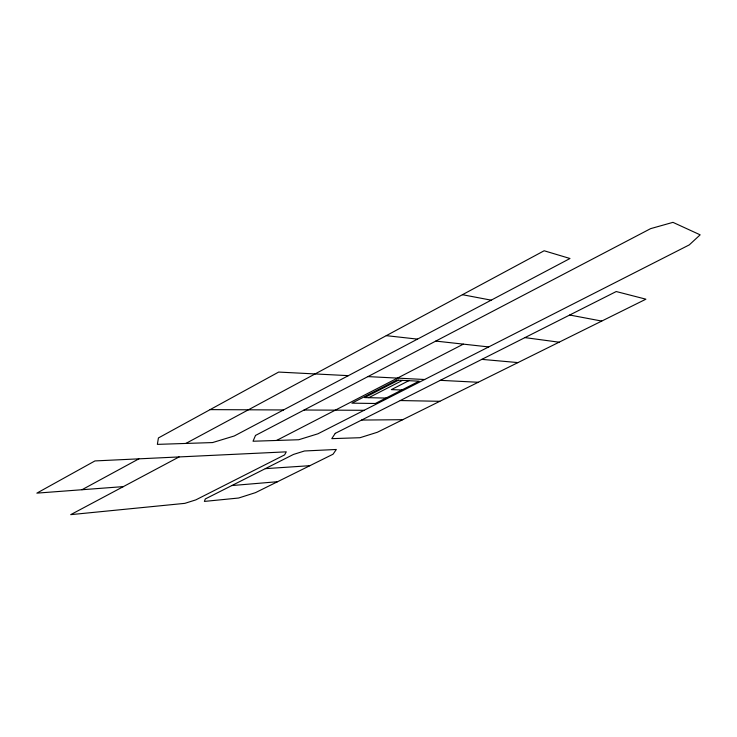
<?xml version="1.0" encoding="UTF-8"?>
<svg xmlns="http://www.w3.org/2000/svg" width="737" height="737" viewBox="0 0 737 737"><rect width="100%" height="100%" fill="white"/><g stroke="black" fill="none" stroke-linecap="round" stroke-linejoin="round"><path stroke-width="1.11" d="M81.954 489.737L138.869 458.847M185.825 443.453L544.146 250.764L569.996 258.503L234.228 435.991L212.56 442.568L157.368 444.374L158.418 437.953L278.669 372.065L348.38 375.649M179.082 456.94L70.715 514.647L184.849 503.353L195.83 499.879L284.602 454.886L286.278 451.845L94.953 460.929L36.85 493.136L123.355 486.613M276.522 440.468L463.352 344.133M398.487 380.181L364.649 397.593L385.985 398.063M368.786 397.685L402.485 380.375M408.823 380.688L391.356 389.624L401.84 389.993M231.833 485.563L293.492 454.425L304.482 450.98L336.33 449.478L333.041 454.213L255.536 492.62L238.622 498.019L204.389 501.418L205.291 498.958L231.833 485.563L277.554 481.712M265.292 468.658L309.899 465.683M361.609 420.062L402.715 419.694M210.119 409.625L283.487 409.956M304.077 410.012L364.115 410.297M400.255 400.55L439.842 401.297M367.929 376.598L424.65 379.509M440.302 380.338L478.239 382.273M481.841 359.37L517.964 362.586M386.28 335.657L417.474 339.121M435.788 341.084L488.695 346.934M524.947 337.61L559.107 342.198M569.701 315.021L601.724 321.074M462.44 294.699L491.174 300.162M255.509 435.438L253.031 441.233L298.734 439.74L317.896 433.807L689.288 244.887L700.15 234.836L672.955 222.353L650.633 228.636L255.509 435.438M335.261 433.356L331.779 438.653L359.969 437.714L377.335 432.269L645.916 299.185L616.224 291.539L335.261 433.356M396.709 380.099L351.927 403.157L375.326 403.489L419.132 381.186L396.709 380.099"/></g></svg>
